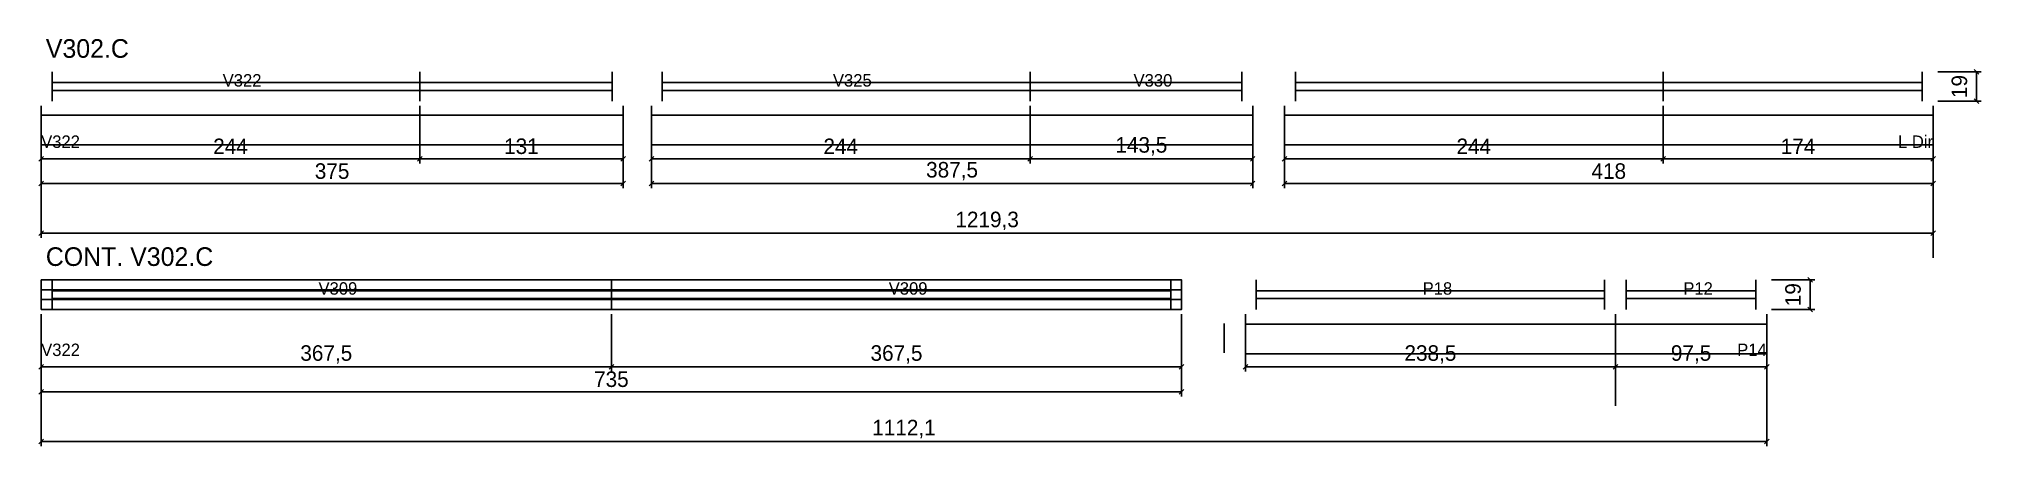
# Model space of a CAD drawing. Extents: x -10500 to 1250, y -241 to 21.
# Drawn here: x -2 to 1250, y -241 to 21 of the extents above; entities outside this region: 2.
import ezdxf
from ezdxf.enums import TextEntityAlignment as Align

# ---------------------------------------------------------------- set-up
doc = ezdxf.new("R2010")
doc.units = 0
for name, color, linetype in [('5', 5, 'Continuous'), ('COTA', 241, 'Continuous'), ('NOMENCLATURA', 7, 'Continuous'), ('Painéis', 200, 'Continuous'), ('SARR_2.2x7', 40, 'Continuous'), ('SARR_EDITAR', 141, 'Continuous')]:
    doc.layers.add(name, color=color, linetype=linetype)
doc.dimstyles.new('PAINEL', dxfattribs={"dimtxt": 10, "dimasz": 3, "dimexe": 3, "dimexo": 3, "dimgap": 3, "dimtad": 1, "dimblk": 'OBLIQUE', "dimblk1": 'OBLIQUE', "dimcen": 2.5, "dimclrd": 4, "dimclre": 4, "dimclrt": 240, "dimazin": 3, "dimtfac": 1, "dimtmove": 0, "dimatfit": 3})

# ---------------------------------------------------------------- blocks, each defined once
blk = doc.blocks.new('_OBLIQUE')
at = {"color": 0, "linetype": 'BYBLOCK'}
blk.add_line((-0.5, -0.5), (0.5, 0.5), dxfattribs=at)

msp = doc.modelspace()

# ---------------------------------------------------------------- linework, layer by layer
msp.add_line((-9500, 0), (-9490, 0))
at = {"layer": 'Painéis'}
for p, q in [((244, -19), (244, 0)), ((637.3, -19), (637.3, 0)), ((1045.3, -19), (1045.3, 0)), ((1219.3, -50), (1219.3, -119.7)), ((367.5, -153), (367.5, -134)), ((0, -140.333), (367.5, -140.333)), ((0, -146.667), (367.5, -146.667)), ((367.5, -140.333), (735, -140.333)), ((367.5, -146.667), (735, -146.667)), ((735, -162), (735, -181)), ((762.4, -162), (762.4, -181)), ((1014.6, -181.5), (1014.6, -162.5)), ((1112.1, -162.5), (1112.1, -181.5)), ((1014.6, -184.5), (1014.6, -215.1)), ((1112.1, -184.5), (1112.1, -215.1))]:
    msp.add_line(p, q, dxfattribs=at)
for points in [[(244, -47), (0, -47), (0, -28), (244, -28)], [(244, -28), (375, -28), (375, -47), (244, -47)], [(637.3, -47), (393.3, -47), (393.3, -28), (637.3, -28)], [(637.3, -28), (780.8, -28), (780.8, -47), (637.3, -47)], [(1045.3, -47), (801.3, -47), (801.3, -28), (1045.3, -28)], [(1045.3, -28), (1219.3, -28), (1219.3, -47), (1045.3, -47)], [(0, -153), (367.5, -153), (367.5, -134), (0, -134)], [(367.5, -153), (735, -153), (735, -134), (367.5, -134)], [(776.1, -162.5), (776.1, -181.5), (1014.6, -181.5), (1014.6, -162.5), (776.1, -162.5)], [(1112.1, -162.5), (1112.1, -181.5), (1014.6, -181.5), (1014.6, -162.5), (1112.1, -162.5)]]:
    msp.add_lwpolyline(points, close=True, dxfattribs=at)
at = {"layer": 'SARR_2.2x7'}
for p, q in [((7, -19), (7, 0)), ((368, -19), (368, 0)), ((400.3, -19), (400.3, 0)), ((773.8, -19), (773.8, 0)), ((808.3, -19), (808.3, 0)), ((1212.3, -19), (1212.3, 0)), ((7, -7), (368, -7)), ((7, -12), (368, -12)), ((400.3, -7), (773.8, -7)), ((400.3, -12), (773.8, -12)), ((808.3, -7), (1212.3, -7)), ((808.3, -12), (1212.3, -12)), ((7, -153), (7, -134)), ((728, -153), (728, -134)), ((783.1, -153), (783.1, -134)), ((1007.6, -153), (1007.6, -134)), ((1021.6, -153), (1021.6, -134)), ((1105.1, -153), (1105.1, -134)), ((7, -141), (728, -141)), ((7, -146), (728, -146)), ((783.1, -141), (1007.6, -141)), ((783.1, -146), (1007.6, -146)), ((1021.6, -141), (1105.1, -141)), ((1021.6, -146), (1105.1, -146))]:
    msp.add_line(p, q, dxfattribs=at)
at = {"layer": 'SARR_EDITAR'}
msp.add_line((-10500, 0), (-10490, 0), dxfattribs=at)

# ---------------------------------------------------------------- texts
at = {"layer": '5'}
for s, p in [('V322', (117, -9.5)), ('V325', (510.3, -9.5)), ('V330', (704.05, -9.5)), ('V322', (0, -49)), ('V309', (178.75, -143.5)), ('V309', (546.25, -143.5)), ('P18', (890.35, -143.5)), ('P12', (1058.35, -143.5)), ('V322', (0, -183))]:
    msp.add_text(s, height=8, dxfattribs=at).set_placement(p)
for s, p in [('L Dir', (1219.3, -49)), ('P14', (1112.1, -183))]:
    msp.add_text(s, height=8, dxfattribs=at).set_placement(p, align=Align.RIGHT)
at = {"layer": 'NOMENCLATURA'}
for s, p in [('V302.C', (3, 9)), ('CONT. V302.C', (3, -125))]:
    msp.add_text(s, height=12, dxfattribs=at).set_placement(p)

# ---------------------------------------------------------------- dimensions: what is measured, and where the dimension line sits
at = {"layer": 'COTA'}
for base, p1, p2 in [((1247.3, -19), (1219.3, -19), (1219.3, 0)), ((1140.1, -153), (1112.1, -153), (1112.1, -134))]:
    msp.add_linear_dim(base=base, p1=p1, p2=p2, angle=90, dimstyle='PAINEL', dxfattribs=at).render()
for base, p1, p2 in [((0, -56), (0, -19), (244, -19)), ((0, -72), (0, -19), (375, -19)), ((0, -104), (0, -19), (1219.3, -19)), ((244, -56), (244, -19), (375, -19)), ((393.3, -56), (393.3, -19), (637.3, -19)), ((393.3, -72), (393.3, -19), (780.8, -19)), ((637.3, -56), (637.3, -19), (780.8, -19)), ((801.3, -56), (801.3, -19), (1045.3, -19)), ((801.3, -72), (801.3, -19), (1219.3, -19)), ((1045.3, -56), (1045.3, -19), (1219.3, -19)), ((0, -190), (0, -153), (367.5, -153)), ((0, -206), (0, -153), (735, -153)), ((0, -238), (0, -153), (1112.1, -153)), ((367.5, -190), (367.5, -153), (735, -153)), ((776.1, -190), (776.1, -153), (1014.6, -153)), ((1014.6, -190), (1014.6, -153), (1112.1, -153))]:
    msp.add_linear_dim(base=base, p1=p1, p2=p2, dimstyle='PAINEL', dxfattribs=at).render()

doc.saveas('drawing.dxf')
